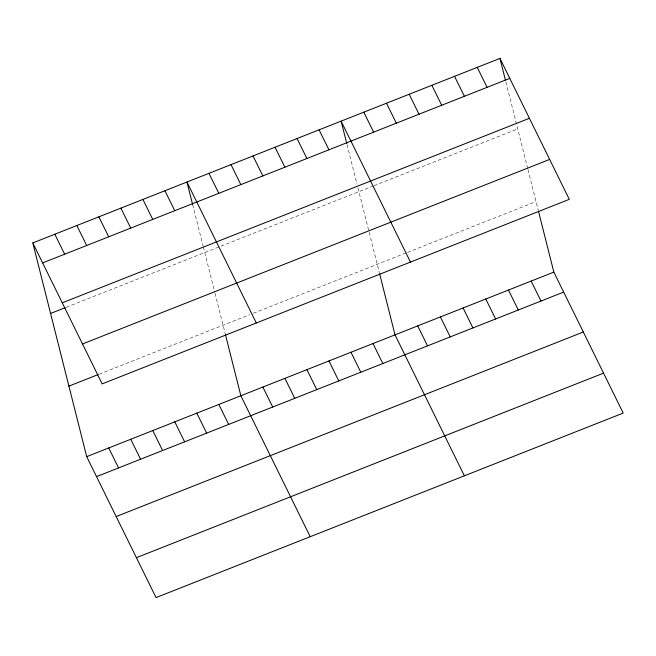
<?xml version="1.0" encoding="UTF-8"?>
<svg xmlns="http://www.w3.org/2000/svg" width="656" height="656" viewBox="0 0 656 656"><rect width="100%" height="100%" fill="white"/><g stroke="black" fill="none" stroke-linecap="round" stroke-linejoin="round"><path stroke-width="0.49" stroke-dasharray="3.28 2.46" d="M66.19 307.303L373.084 186.066M374.027 185.689L517.732 128.929M99.195 374.166L249.682 314.716M253.355 313.265L406.54 252.757M407.483 252.38L536.059 201.589M505.874 81.91L527.752 168.649M527.99 169.617L538.191 210.051M347.04 144.648L357.003 184.147M357.955 187.903L368.918 231.388M369.164 232.363L379.365 272.798M192.651 204.606L203.081 245.984M203.319 246.927L214.766 292.289M215.012 293.257L225.205 333.691"/><path stroke-width="0.98" d="M32.8 242.933L499.946 58.4L569.293 199.342L102.156 383.883L32.8 242.933L86.707 456.658L156.054 597.6L623.2 413.067L553.844 272.117L538.428 210.994M42.624 262.908L509.769 78.367M62.271 302.826L529.408 118.293M50.586 313.461L65.272 307.664M82.508 343.957L549.654 159.424M68.913 386.13L98.277 374.527M86.707 456.658L553.844 272.117M96.53 476.625L563.668 292.084M116.178 516.543L583.315 332.01M136.415 557.682L603.553 373.141M477.248 67.363L487.08 87.33M454.559 76.326L464.391 96.293M531.155 281.08L540.979 301.047M431.869 85.288L441.701 105.255M508.466 290.042L518.289 310.009M409.18 94.251L419.012 114.218M485.776 299.005L495.6 318.972M386.491 103.213L396.322 123.18M463.087 307.967L472.91 327.934M363.801 112.176L373.633 132.151M440.397 316.93L450.221 336.897M410.467 262.088L341.112 121.139L346.803 143.713M417.708 325.893L427.532 345.868M319.095 129.839L328.918 149.814M464.374 475.805L395.019 334.855L379.603 273.732M297.07 138.539L306.893 158.506M372.993 343.555L382.817 363.531M275.044 147.239L284.876 167.206M350.968 352.256L360.8 372.231M253.027 155.939L262.851 175.906M328.951 360.956L338.775 380.923M231.002 164.64L240.826 184.607M306.926 369.656L316.75 389.623M208.977 173.34L218.809 193.307M284.909 378.356L294.733 398.323M256.307 322.99L186.96 182.04L192.651 204.606M262.884 387.056L272.707 407.023M164.935 190.74L174.758 210.707M310.214 536.706L240.859 395.757L225.443 334.634M142.91 199.44L152.741 219.407M218.842 404.457L228.665 424.424M120.893 208.141L130.716 228.108M196.816 413.157L206.64 433.124M98.867 216.841L108.691 236.808M174.791 421.857L184.615 441.824M76.842 225.541L86.674 245.508M152.774 430.557L162.598 450.524M54.825 234.241L64.649 254.208M130.749 439.258L140.573 459.225M108.724 447.958L118.556 467.925M499.946 58.4L505.399 80.024"/></g></svg>
